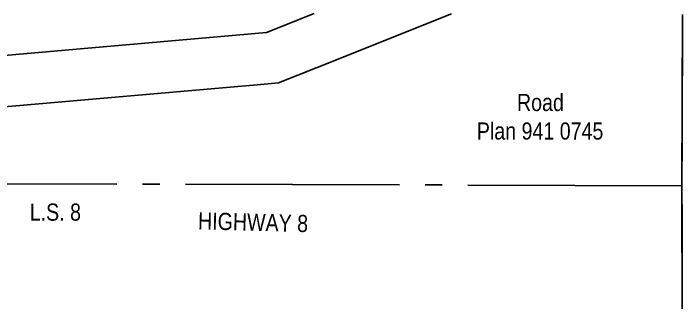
# Model space of a CAD drawing. Extents: x -19176 to -17597, y 5652440 to 5654285.
# Drawn here: x -18472.5 to -18081.1, y 5653274.9 to 5653443.9 of the extents above; entities that cross this region are included whole.
import ezdxf

# ---------------------------------------------------------------- set-up
doc = ezdxf.new("R2010")
doc.units = 0
doc.header["$LTSCALE"] = 5
doc.linetypes.add('foc-LSD', pattern=[8, 5, -3])
doc.linetypes.add('foc-QUARTERLINE', pattern=[33, 25, -3, 2, -3])
for name, color, linetype in [('L-QSEC', 8, 'foc-QUARTERLINE'), ('L-SEC', 7, 'Continuous'), ('L-SECTION-LSD', 7, 'foc-LSD'), ('L-TITLEDB', 4, 'Continuous'), ('L-TITLEDB-T', 4, 'Continuous')]:
    doc.layers.add(name, color=color, linetype=linetype)
doc.styles.add('100L', font='ARIALN.TTF', dxfattribs={"height": 11})
doc.styles.add('80L', font='ARIALN.TTF', dxfattribs={"height": 10})

msp = doc.modelspace()

# ---------------------------------------------------------------- linework, layer by layer
at = {"layer": 'L-QSEC'}
msp.add_line((-18082.036, 5653343.244), (-18983.42, 5653345.875), dxfattribs=at)
at = {"layer": 'L-SEC'}
for p, q in [((-18081.653, 5653443.244), (-18082.036, 5653343.244)), ((-18082.036, 5653343.244), (-18081.073, 5652941.533))]:
    msp.add_line(p, q, dxfattribs=at)
at = {"layer": 'L-TITLEDB'}
for p, q in [((-18296.887, 5653443.872), (-18324.731, 5653432.758)), ((-18294.992, 5653412.296), (-18216.547, 5653443.638)), ((-18081.878, 5653371.438), (-18081.625, 5653443.244)), ((-18324.731, 5653432.758), (-18486.592, 5653418.5)), ((-18317.713, 5653403.225), (-18294.992, 5653412.296)), ((-18494.346, 5653387.777), (-18341.332, 5653401.166)), ((-18341.332, 5653401.166), (-18332.305, 5653401.952)), ((-18332.305, 5653401.952), (-18317.713, 5653403.225)), ((-18082.018, 5653343.5), (-18081.878, 5653371.438)), ((-18081.912, 5653321.417), (-18082.018, 5653343.5)), ((-18081.92, 5653316.068), (-18081.912, 5653321.417)), ((-18081.122, 5652861.389), (-18081.92, 5653316.068))]:
    msp.add_line(p, q, dxfattribs=at)

# ---------------------------------------------------------------- texts
at = {"layer": 'L-SECTION-LSD', "insert": (-18462.918, 5653332.799), "char_height": 10, "attachment_point": 1, "style": '100L', "bg_fill": 3, "box_fill_scale": 1.5, "bg_fill_color": 256, "bg_fill_transparency": 0}
msp.add_mtext_dynamic_manual_height_columns('L.S. 8', width=30.40114, gutter_width=55, heights=[0], dxfattribs=at)
at = {"layer": 'L-TITLEDB-T', "insert": (-18202.973, 5653396.848), "char_height": 10, "attachment_point": 1, "style": '80L'}
msp.add_mtext_dynamic_manual_height_columns('\\pi24.602;Road\\P\\pi1.1645;Plan 941 0745', width=74.8666, gutter_width=50, heights=[0], dxfattribs=at)
at = {"layer": 'L-TITLEDB-T', "insert": (-18373.349, 5653327.971), "char_height": 10, "attachment_point": 1, "rotation": 358.53163, "style": '80L'}
msp.add_mtext_dynamic_manual_height_columns('\\pi8.8699;HIGHWAY 8', width=80.62524, gutter_width=50, heights=[0], dxfattribs=at)

doc.saveas('drawing.dxf')
